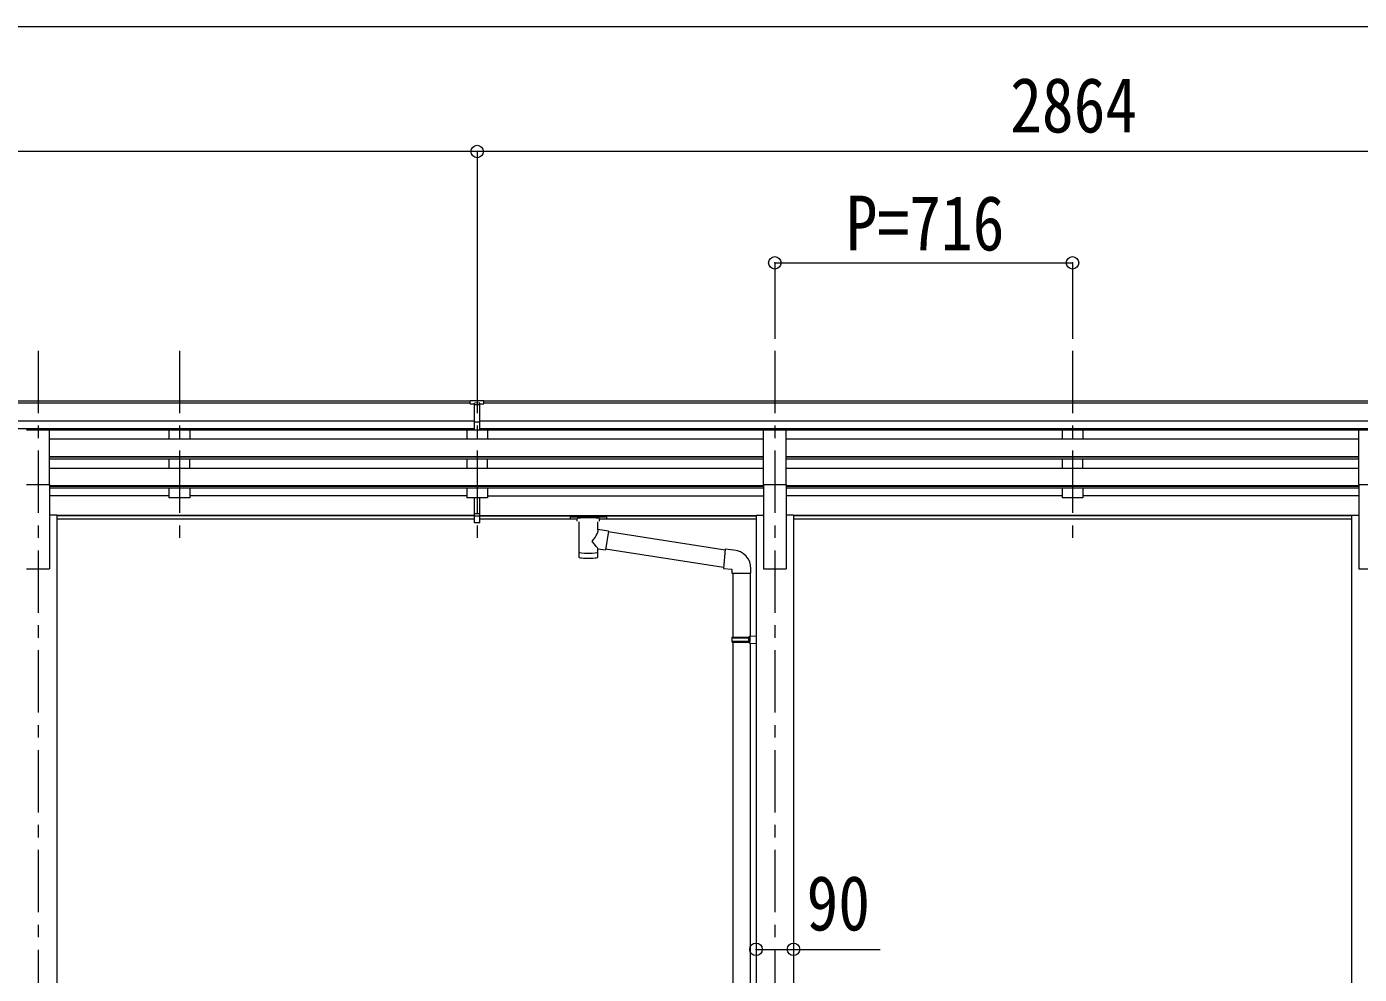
# Model space of a CAD drawing. Units: millimetres at full size, sheet at 1:30. Extents: x -8432 to 8432, y -5820 to 5820.
# Drawn here: x 2742 to 5947, y -732 to 1546 of the extents above; entities that cross this region are included whole.
import ezdxf
from ezdxf.enums import TextEntityAlignment as Align

# ---------------------------------------------------------------- set-up
doc = ezdxf.new("R2010")
doc.units = ezdxf.units.MM
doc.header["$LTSCALE"] = 30
doc.header["$PDMODE"] = 32
doc.header["$PDSIZE"] = 30
doc.linetypes.add('CHAIN1', pattern=[8, 5, -1, 1, -1])
for name, color, linetype, lineweight in [('0-1_本体', 5, 'CHAIN1', 9), ('0-3_ELV2', 4, 'Continuous', 9), ('0-6_OTH_LINE', 6, 'Continuous', 9), ('0-9_OUTLINE', 7, 'Continuous', 9)]:
    doc.layers.add(name, color=color, linetype=linetype, lineweight=lineweight)
doc.styles.add('ＭＳ ゴシック', font='')
doc.styles.get('ＭＳ ゴシック').set_extended_font_data('MS Gothic')

msp = doc.modelspace()

# ---------------------------------------------------------------- linework, layer by layer
at = {"layer": '0-1_本体'}
for p, q in [((2769.39, 766.73), (2769.39, -2907.67)), ((3109.39, 766.73), (3109.39, 289.21)), ((3825.39, 766.74), (3825.39, 289.22)), ((4541.39, 766.73), (4541.39, -2907.67)), ((5257.39, 766.73), (5257.39, 289.22))]:
    msp.add_line(p, q, dxfattribs=at)
at = {"layer": '0-3_ELV2'}
for p, q in [((3808.89, 645.72), (-1180.11, 645.72)), ((3808.89, 639.3), (3808.89, 647.14)), ((3825.2, 641.27), (3818.89, 640.89)), ((3831.89, 640.95), (3825.2, 641.27)), ((6682.89, 645.73), (3841.89, 645.73)), ((3808.89, 640.51), (-1180.11, 640.51)), ((3808.89, 639.3), (3818.89, 639.3)), ((3818.89, 575.67), (3818.89, 640.89)), ((3818.89, 637.3), (3831.89, 637.3)), ((3831.89, 575.67), (3831.89, 640.95)), ((3831.89, 639.26), (3831.89, 639.26)), ((6682.89, 640.51), (3841.89, 640.51)), ((3818.89, 596.98), (-1180.11, 596.98)), ((3818.89, 579.12), (-1180.11, 579.12)), ((3818.89, 595.78), (3825.39, 595.61)), ((3825.39, 595.61), (3831.89, 595.78)), ((6682.89, 596.98), (3831.89, 596.98)), ((6682.89, 579.13), (3831.89, 579.13)), ((2741.89, 576.7), (2796.89, 576.7)), ((2796.89, 444.9), (2796.89, 576.7)), ((3818.89, 575.88), (2796.89, 575.88)), ((4513.89, 553.81), (2796.89, 553.81)), ((3084.39, 575.78), (3084.39, 553.91)), ((3134.39, 553.91), (3084.39, 553.91)), ((3134.39, 575.78), (3134.39, 553.91)), ((3800.39, 575.78), (3800.39, 553.91)), ((3850.39, 553.91), (3800.39, 553.91)), ((3818.89, 576.73), (3825.39, 576.34)), ((3825.39, 576.34), (3831.89, 576.73)), ((4513.89, 575.88), (3831.89, 575.88)), ((3850.39, 575.78), (3850.39, 553.91)), ((4513.89, 444.9), (4513.89, 576.7)), ((4513.89, 576.7), (4568.89, 576.7)), ((4568.89, 444.9), (4568.89, 576.7)), ((5945.89, 575.88), (4568.89, 575.88)), ((5945.89, 553.81), (4568.89, 553.81)), ((5232.39, 575.78), (5232.39, 553.91)), ((5282.39, 553.91), (5232.39, 553.91)), ((5282.39, 575.78), (5282.39, 553.91)), ((5945.89, 444.9), (5945.89, 576.7)), ((5945.89, 576.7), (6000.89, 576.7)), ((4513.89, 511.93), (2796.89, 511.93)), ((4513.89, 510.44), (2796.89, 510.44)), ((4513.89, 506.12), (2796.89, 506.12)), ((4513.89, 483.71), (2796.89, 483.71)), ((3084.39, 506.12), (3084.39, 483.81)), ((3134.39, 483.81), (3084.39, 483.81)), ((3134.39, 483.81), (3134.39, 506.12)), ((3800.39, 506.12), (3800.39, 483.81)), ((3850.39, 483.81), (3800.39, 483.81)), ((3850.39, 483.81), (3850.39, 506.12)), ((5945.89, 511.94), (4568.89, 511.94)), ((5945.89, 510.44), (4568.89, 510.44)), ((5945.89, 506.12), (4568.89, 506.12)), ((5945.89, 483.71), (4568.89, 483.71)), ((5232.39, 506.12), (5232.39, 483.81)), ((5282.39, 483.81), (5232.39, 483.81)), ((5282.39, 483.81), (5282.39, 506.12)), ((2741.89, 444.9), (2796.89, 444.9)), ((2796.89, 444.9), (2796.89, 242.33)), ((4513.89, 441.83), (2796.89, 441.83)), ((4513.89, 440.34), (2796.89, 440.34)), ((4513.89, 436.02), (2796.89, 436.02)), ((3084.39, 417.92), (2796.89, 417.92)), ((3084.39, 436.02), (3084.39, 412.97)), ((3134.39, 436.02), (3134.39, 412.97)), ((3800.39, 417.92), (3134.39, 417.92)), ((3800.39, 436.02), (3800.39, 412.98)), ((3850.39, 436.02), (3850.39, 412.98)), ((3850.39, 417.92), (4513.89, 417.92)), ((4513.89, 444.9), (4513.89, 242.33)), ((4513.89, 444.9), (4568.89, 444.9)), ((4568.89, 444.9), (4568.89, 242.33)), ((5945.89, 441.83), (4568.89, 441.83)), ((5945.89, 440.34), (4568.89, 440.34)), ((5945.89, 436.02), (4568.89, 436.02)), ((5232.39, 417.92), (4568.89, 417.92)), ((5232.39, 436.02), (5232.39, 412.97)), ((5282.39, 436.02), (5282.39, 412.97)), ((5945.89, 417.92), (5282.39, 417.92)), ((5945.89, 444.9), (5945.89, 242.33)), ((5945.89, 444.9), (6000.89, 444.9)), ((3134.39, 412.97), (3084.39, 412.97)), ((3850.39, 412.98), (3800.39, 412.98)), ((3818.89, 353.25), (3818.89, 412.98)), ((3831.89, 353.25), (3831.89, 412.98)), ((5282.39, 412.97), (5232.39, 412.97)), ((2814.59, 371.33), (2796.89, 371.33)), ((2814.59, 371.33), (2814.59, -2032.67)), ((3818.89, 370.9), (2814.59, 370.9)), ((3818.89, 369.51), (2814.59, 369.51)), ((3818.89, 361.82), (2814.59, 361.82)), ((3818.89, 375.49), (3831.89, 375.49)), ((3818.89, 370.09), (3831.89, 370.09)), ((3818.89, 354.31), (3825.39, 353.92)), ((3825.39, 353.92), (3831.89, 354.31)), ((3831.89, 370.9), (4496.19, 370.9)), ((3831.89, 369.51), (4496.19, 369.51)), ((4065.89, 361.82), (3831.89, 361.82)), ((4496.19, 361.82), (4119.89, 361.82)), ((4496.19, 371.33), (4496.19, -2032.67)), ((4496.19, 371.33), (4513.89, 371.33)), ((4586.59, 371.33), (4568.89, 371.33)), ((4586.59, 371.33), (4586.59, -2032.67)), ((5928.19, 370.9), (4586.59, 370.9)), ((5928.19, 369.51), (4586.59, 369.51)), ((5928.19, 361.82), (4586.59, 361.82)), ((5928.19, 371.33), (5928.19, -2032.67)), ((5928.19, 371.33), (5945.89, 371.33)), ((2741.89, 242.33), (2796.89, 242.33)), ((4513.89, 242.33), (4568.89, 242.33)), ((5945.89, 242.33), (6000.89, 242.33))]:
    msp.add_line(p, q, dxfattribs=at)
for points in [[(3808.89, 647.14), (3826.89, 647.3), (3841.89, 647.17)], [(3831.89, 639.34), (3841.89, 639.43), (3841.89, 647.17)], [(3831.89, 594.67), (3828.63, 594.59), (3825.39, 594.51), (3822.15, 594.59), (3818.89, 594.67)], [(3831.89, 575.67), (3825.39, 575.27), (3818.89, 575.67)], [(3831.89, 353.25), (3825.39, 352.85), (3818.89, 353.25)]]:
    msp.add_lwpolyline(points, dxfattribs=at)
msp.add_ellipse((3849.96, 642.78), major_axis=(24.57, 1.51), ratio=0.121868, start_param=3.1340826, end_param=3.1409615, dxfattribs=at)
at = {"layer": '0-6_OTH_LINE'}
for p, q in [((-1206.61, 1545.73), (6709.39, 1545.73)), ((3825.39, 1245.73), (-1186.61, 1245.73)), ((6689.39, 1245.73), (3825.39, 1245.73)), ((3825.39, 1245.73), (3825.39, 736.15)), ((4541.39, 978.07), (4541.39, 795.62)), ((4541.39, 978.07), (5257.39, 978.07)), ((5257.39, 978.07), (5257.39, 795.62)), ((4496.19, -672.37), (4586.19, -672.37)), ((4586.19, -672.37), (4794.68, -672.37))]:
    msp.add_line(p, q, dxfattribs=at)
for p in [(3825.39, 1245.73), (4541.39, 978.07), (5257.39, 978.07), (4496.19, -672.37), (4586.19, -672.37)]:
    msp.add_point(p, dxfattribs=at)
at = {"layer": '0-9_OUTLINE'}
for p, q in [((4049.39, 368.73), (4049.39, 362.97)), ((4051.39, 369.39), (4134.39, 369.39)), ((4051.39, 367.21), (4134.39, 367.21)), ((4051.39, 362.31), (4065.89, 362.31)), ((4065.89, 356.66), (4065.89, 363.21)), ((4069.99, 355.74), (4069.97, 270.3)), ((4115.79, 337), (4115.79, 355.74)), ((4119.89, 356.66), (4119.89, 363.21)), ((4119.89, 362.31), (4134.39, 362.31)), ((4136.39, 368.73), (4136.39, 362.97)), ((4141.01, 333.09), (4115.79, 337)), ((4141.01, 333.09), (4133.99, 287.83)), ((4422, 287.44), (4140.69, 331.08)), ((4115.81, 270.3), (4115.78, 290.97)), ((4115.79, 290.66), (4133.99, 287.83)), ((4418.33, 245.5), (4134.26, 289.57)), ((4443, 287.48), (4422.16, 289.3)), ((4438.08, 231.73), (4484.08, 231.73)), ((4440.19, 231.73), (4440.19, 78.26)), ((4482.19, 231.73), (4482.19, 80.82)), ((4484.08, 231.73), (4484.08, 242.65)), ((4438.19, 76.26), (4439.19, 78.26)), ((4438.19, 76.26), (4482.19, 76.26)), ((4438.19, 76.26), (4438.19, 68.26)), ((4438.19, 68.26), (4482.19, 68.26)), ((4438.19, 68.26), (4439.19, 66.26)), ((4439.19, 78.26), (4482.19, 78.26)), ((4439.19, 66.26), (4482.19, 66.26)), ((4440.19, 66.26), (4440.19, -969.93)), ((4477.71, 76.26), (4477.28, 78.26)), ((4480.19, 80.76), (4496.19, 81.23)), ((4480.19, 78.76), (4480.19, 80.76)), ((4480.19, 78.76), (4482.19, 78.76)), ((4480.19, 63.76), (4480.19, 65.76)), ((4496.19, 81.23), (4496.19, 63.29)), ((4480.19, 63.76), (4496.19, 63.29)), ((4482.19, 63.7), (4482.19, -967.37))]:
    msp.add_line(p, q, dxfattribs=at)
for points in [[(4049.39, 368.73), (4049.43, 368.92), (4049.51, 369.06), (4049.61, 369.15), (4049.71, 369.22), (4049.83, 369.26), (4050.12, 369.32), (4050.61, 369.37), (4051.15, 369.39), (4051.39, 369.39)], [(4049.39, 362.97), (4049.43, 362.78), (4049.51, 362.64), (4049.61, 362.55), (4049.71, 362.48), (4049.83, 362.44), (4050.12, 362.38), (4050.61, 362.33), (4051.15, 362.31), (4051.39, 362.31)], [(4134.39, 369.39), (4134.74, 369.39), (4135.27, 369.36), (4135.72, 369.31), (4136.02, 369.23), (4136.19, 369.14), (4136.31, 369), (4136.38, 368.82), (4136.39, 368.73)], [(4134.39, 362.31), (4134.74, 362.31), (4135.27, 362.34), (4135.72, 362.39), (4136.02, 362.46), (4136.19, 362.56), (4136.31, 362.7), (4136.38, 362.88), (4136.39, 362.97)], [(4422.16, 289.3), (4418.16, 243.47), (4438.08, 241.73), (4438.08, 231.73)], [(4477.71, 76.26), (4477.71, 68.26), (4477.28, 66.26)], [(4480.19, 65.76), (4482.19, 65.76), (4482.19, 78.76)]]:
    msp.add_lwpolyline(points, dxfattribs=at)
msp.add_arc((4439.08, 242.65), 45, 0, 85, dxfattribs=at)
for centre, major_axis, ratio, start_param, end_param in [((4051.39, 367), (2, 0), 0.109601, 1.5707963, 3.1415927), ((4092.89, 363.21), (27, 0), 0.070066, 6.2831853, 9.424778), ((4103.89, 359.23), (16, 0), 0.361356, 6.2636979, 6.2831853), ((4134.39, 367), (2, 0), 0.109601, 0, 1.5707963), ((4092.89, 310.46), (-22.81, -26.62), 0.234429, 1.6855472, 3.1268519), ((4095.44, 313.1), (20.32, -22.25), 0.045535, 0.0389954, 1.3075346), ((4092.89, 270.3), (22.92, 0), 0.101955, 3.1415499, 6.2833984), ((4092.89, 282.74), (22.91, 0), 0.122865, 3.1415927, 6.2831853)]:
    msp.add_ellipse(centre, major_axis=major_axis, ratio=ratio, start_param=start_param, end_param=end_param, dxfattribs=at)

# ---------------------------------------------------------------- texts
at = {"layer": '0-6_OTH_LINE', "color": 7, "style": 'ＭＳ ゴシック', "width": 0.85}
for s, p in [('2864', (5107.39, 1251.73)), ('P=716', (4711.89, 968.07)), ('90', (4617.69, -666.55))]:
    msp.add_text(s, height=132, dxfattribs=at).set_placement(p, align=Align.BOTTOM_LEFT)

doc.saveas('drawing.dxf')
